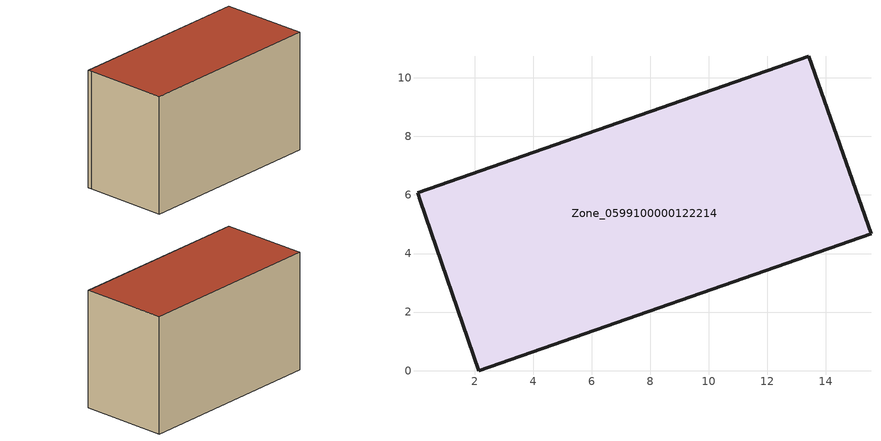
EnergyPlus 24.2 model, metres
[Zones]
Zone_0599100000122214
 floor ground (C_G): 0.14,5.81 0.05,6.08 13.42,10.73 15.54,4.67 2.13,0 z0
 wall outside (C_F): 15.54,4.67 13.42,10.73 0.05,6.08 0.14,5.81 2.13,0 15.54,4.67 z0:8.66
 roof outside (C_R): 0.05,6.08 0.14,5.81 2.13,0 15.54,4.67 13.42,10.73 z8.66
[BUILDING]
Pand.0599100000122214: North Axis=0; Terrain=City; Loads Convergence Tolerance Value=0.04; Temperature Convergence Tolerance Value=0.4; Solar Distribution=FullExterior; Maximum Number of Warmup Days=25; Minimum Number of Warmup Days=1
[Site:Location]
Rotterdam.The.Hague.AP_ZH_NLD Design_Conditions: Latitude=51.96; Longitude=4.45; Time Zone=1; Elevation=-4.5
[SITE:GROUNDTEMPERATURE:BUILDINGSURFACE]
18, 18, 18, 18, 18, 18, 18, 18, 18, 18, 18, 18
[MATERIAL] Thermal Absorptance=0.9; Solar Absorptance=0.7; Visible Absorptance=0.7
Name | Roughness | Thickness | Conductivity | Density | Specific Heat
G.TI.1946-1964 | MediumSmooth | 0.15 | 1 | 540 | 1210
F.TI.1946-1964 | Rough | 0.3 | 0.857143 | 1920 | 840
R.TI.1946-1964 | MediumRough | 0.2 | 0.277778 | 1500 | 1000
[CONSTRUCTION]
C_G: G.TI.1946-1964
C_F: F.TI.1946-1964
C_R: R.TI.1946-1964
[ZONE]
Zone_0599100000122214: Type=1; Multiplier=1; Ceiling Height=Autocalculate; Volume=Autocalculate; Floor Area=autocalculate; Part of Total Floor Area=Yes
[ZONEINFILTRATION:DESIGNFLOWRATE]
Infil_Zone_0599100000122214: Zone or ZoneList or Space or SpaceList=Zone_0599100000122214; Schedule=AlwaysOn; Design Flow Rate Calculation Method=Flow/Area; Flow Rate per Floor Area=0.003; Constant Term Coefficient=1; Temperature Term Coefficient=0; Velocity Term Coefficient=0; Velocity Squared Term Coefficient=0
[HVACTEMPLATE:ZONE:IDEALLOADSAIRSYSTEM]
Zone_0599100000122214: Maximum Heating Supply Air Temperature=50; Minimum Cooling Supply Air Temperature=13; Maximum Heating Supply Air Humidity Ratio=0.0156; Minimum Cooling Supply Air Humidity Ratio=0.0077; Heating Limit=NoLimit; Cooling Limit=NoLimit; Dehumidification Control Type=ConstantSensibleHeatRatio; Cooling Sensible Heat Ratio=0.7; Dehumidification Setpoint=60; Humidification Control Type=None; Humidification Setpoint=30; Outdoor Air Method=None; Outdoor Air Flow Rate per Person=0.00944; Outdoor Air Flow Rate per Zone Floor Area=0; Outdoor Air Flow Rate per Zone=0; Demand Controlled Ventilation Type=None; Outdoor Air Economizer Type=NoEconomizer; Heat Recovery Type=None; Sensible Heat Recovery Effectiveness=0.7; Latent Heat Recovery Effectiveness=0.65
[ZONECONTROL:THERMOSTAT]
ThermostatControl_Zone_0599100000122214: Zone or ZoneList=Zone_0599100000122214; Control Type Schedule=DualSetpointControlType; Control 1=Thermostat_Zone_0599100000122214; Temperature Difference Between Cutout And Setpoint=0
[THERMOSTATSETPOINT:DUALSETPOINT]
Thermostat_Zone_0599100000122214: Heating Setpoint Temperature Schedule=HeatingSetpoint_Zone_0599100000122214; Cooling Setpoint Temperature Schedule=CoolingSetpoint_Zone_0599100000122214
[SCHEDULE:COMPACT]
HeatingSetpoint_Zone_0599100000122214: Through: 12/31, For: AllDays, Until: 24:00, 21
CoolingSetpoint_Zone_0599100000122214: Through: 12/31, For: AllDays, Until: 24:00, 24
DualSetpointControlType: Through: 12/31, For: AllDays, Until: 24:00, 4
AlwaysOn: Through: 12/31, For: AllDays, Until: 24:00, 1
